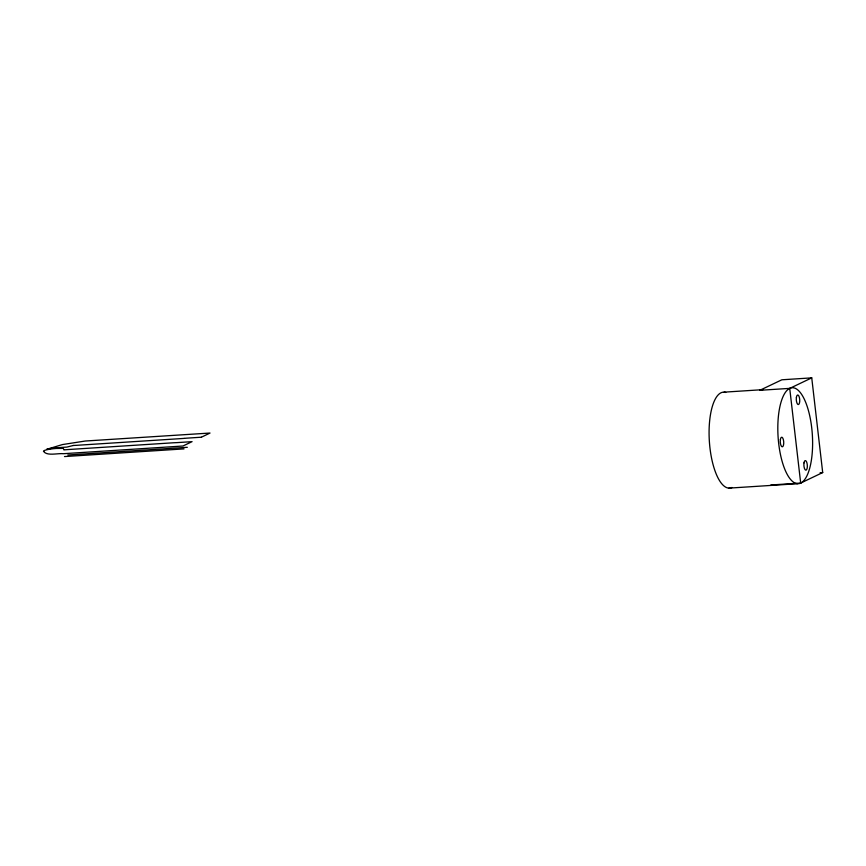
<?xml version="1.0" encoding="UTF-8"?>
<svg xmlns="http://www.w3.org/2000/svg" width="866" height="866" viewBox="0 0 866 866"><rect width="100%" height="100%" fill="white"/><g stroke="black" fill="none" stroke-linecap="round" stroke-linejoin="round"><path stroke-width="1.3" d="M201.464 437.168L210.027 433.043L85.269 441.021L62.449 444.572L46.753 449.302A9.937 1.31 -6.6 0 1 57.979 447.679L66.855 447.094L73.404 445.46M811.745 377.868L789.727 388.379L759.839 390.295L781.857 379.795L811.745 377.868L822.7 472.555L800.682 483.066L770.794 484.992M64.495 456.566L184.025 448.891M187.327 447.311L67.797 454.996M201.291 437.211L186.071 438.207A6.138 0.812 -6.6 0 1 185.605 438.25L184.859 438.315M184.469 438.348L183.884 438.402A68.262 9.028 -6.6 0 1 182.369 438.521L76.544 445.319A67.873 8.974 -6.6 0 1 75.158 445.384L73.458 445.46M724.095 392.157L762.935 389.657A48.085 17.158 86.3 0 0 759.839 390.295M820.102 472.728L822.7 472.555M728.858 488.132L797.586 483.715A48.085 17.158 86.3 0 0 808.941 412.476A48.085 17.158 86.3 0 0 779.086 410.982A48.085 17.158 86.3 0 0 797.586 483.715M789.727 388.379L800.682 483.066M731.954 487.482A48.085 17.158 86.3 0 1 709.362 441.368A48.085 17.158 86.3 0 1 725.751 392.46M43.506 451.294C46.894 456.339 57.611 453.07 63.424 453.697L182.953 446.012L192.079 441.649L176.794 442.634A6.138 0.812 -6.6 0 0 176.393 442.645L174.845 442.71A68.262 9.028 -6.6 0 0 173.449 442.775L67.624 449.584A67.873 8.974 -6.6 0 0 66.119 449.703L64.398 449.844A6.127 0.812 -6.6 0 0 63.922 449.887L63.337 448.382L56.268 448.469A9.613 1.267 -6.6 0 0 44.675 450.352L43.506 451.294M796.406 397.299A4.806 1.71 86.3 0 0 798.257 404.574A4.806 1.71 86.3 0 0 799.383 397.44A4.806 1.71 86.3 0 0 796.406 397.299M780.385 439.56A4.806 1.71 86.3 0 0 782.236 446.834A4.806 1.71 86.3 0 0 783.373 439.701A4.806 1.71 86.3 0 0 780.385 439.56M803.994 462.899A4.806 1.71 86.3 0 0 805.845 470.173A4.806 1.71 86.3 0 0 806.982 463.05A4.806 1.71 86.3 0 0 803.994 462.899"/></g></svg>
